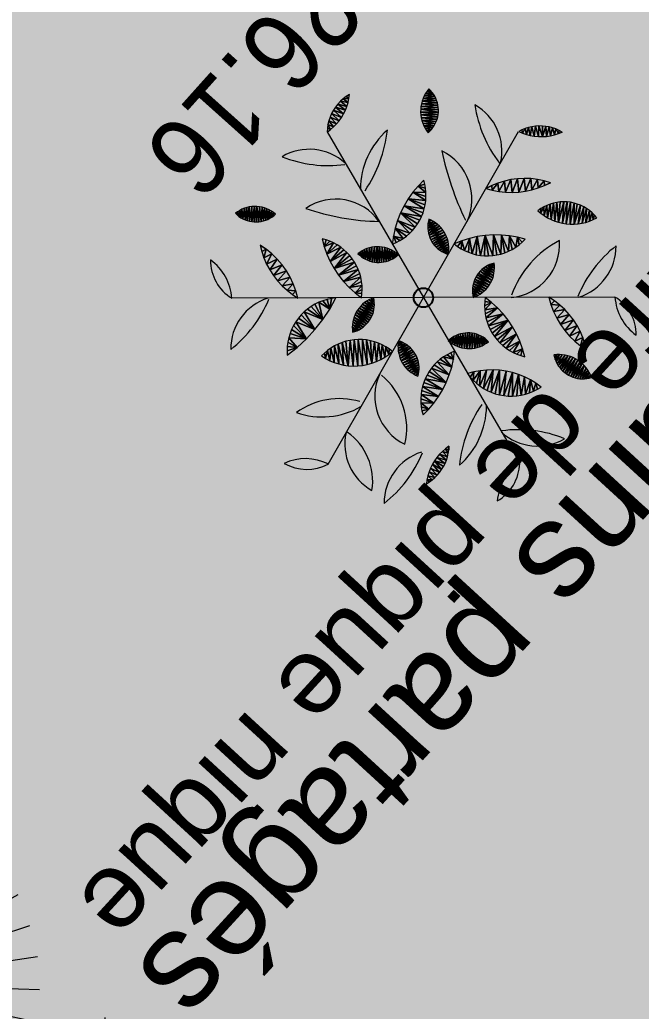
# Model space of a CAD drawing. Header units: metres. Extents: x -2858 to 512, y -1995 to 1252.
# Drawn here: x -440.03 to -436.81, y -135.23 to -130.1 of the extents above; entities that cross this region are included whole.
import ezdxf
from ezdxf.enums import TextEntityAlignment as Align

# ---------------------------------------------------------------- set-up
doc = ezdxf.new("R2010")
doc.units = ezdxf.units.M
doc.header["$PDMODE"] = 33
doc.header["$PDSIZE"] = 0.1
for name, color, linetype in [('Calque commun', 7, 'Continuous'), ('Calque14', 7, 'Continuous'), ('Calque15', 7, 'Continuous'), ('Calque19', 7, 'Continuous'), ('Textes', 7, 'Continuous')]:
    doc.layers.add(name, color=color, linetype=linetype)
doc.styles.add('Arial12', font='arial.ttf', dxfattribs={"width": 0.9, "height": 0.41584})
doc.styles.add('Arial7', font='arial.ttf', dxfattribs={"height": 0.395842})
doc.styles.add('Arial8', font='arial.ttf', dxfattribs={"height": 0.494803})

# ---------------------------------------------------------------- blocks, each defined once
blk = doc.blocks.new('PointTopo_SPE')
at = {"layer": 'Calque commun', "color": 1, "linetype": 'ByBlock', "lineweight": -2}
blk.add_point((0, 0), dxfattribs=at)
blk = doc.blocks.new('SPE33')
at = {"layer": 'Calque19', "color": 34, "linetype": 'Continuous', "lineweight": 9}
for p, q in [((0, 0), (0.3064, 0.9445)), ((-0.6647, 0.7378), (0, 0)), ((0.9716, 0.2069), (0, 0)), ((0, 0), (-0.9711, -0.2069)), ((-0.3064, -0.9445), (0, 0)), ((0, 0), (0.6647, -0.7376))]:
    blk.add_line(p, q, dxfattribs=at)
at = {"layer": 'Calque19', "color": 102, "linetype": 'Continuous', "lineweight": 9, "flags": 128}
for points in [[(0.2492, 0.7669), (0.2492, 0.7669, 0.328629), (0.0565, 1.0323), (0.0565, 1.0323, 0.130944), (0.2425, 0.7635)], [(0.2111, 0.5944), (0.2111, 0.5944, 0.122315), (0.5225, 0.7187), (0.5225, 0.7187, 0.212626), (0.201, 0.6191)], [(-0.5393, 0.5989), (-0.5393, 0.5989, 0.327473), (-0.8663, 0.5653), (-0.8663, 0.5653, 0.131285), (-0.5393, 0.5922)], [(0.6031, 0.5261), (0.6031, 0.5261, 0.327473), (0.9301, 0.5597), (0.9301, 0.5597, 0.129825), (0.6031, 0.5328)], [(0.7879, 0.1677), (0.7879, 0.1677, 0.330838), (0.9223, 0.4679), (0.9223, 0.4679, 0.286184), (0.7823, 0.1711)], [(-0.3041, 0.3379), (-0.3041, 0.3379, 0.408885), (-0.6916, 0.3279), (-0.6916, 0.3279, 0.190387), (-0.3142, 0.3323)], [(0.4452, 0.0949), (0.4452, 0.0949, 0.408313), (0.63, 0.4354), (0.63, 0.4354, 0.288177), (0.4441, 0.1061)], [(0.621, 0.1139), (0.621, 0.1139, 0.233679), (0.8831, -0.0933), (0.8831, -0.0933, 0.215401), (0.6367, 0.1352)], [(-0.4452, -0.0944), (-0.4452, -0.0944, 0.407196), (-0.63, -0.436), (-0.63, -0.436, 0.059849), (-0.4441, -0.1056)], [(-0.7879, -0.1683), (-0.7879, -0.1683, 0.330481), (-0.9223, -0.4673), (-0.9223, -0.4673, 0.127314), (-0.7823, -0.1717)], [(-0.1406, -0.4326), (-0.1406, -0.4326, 0.408772), (0.0621, -0.763), (0.0621, -0.763, 0.080638), (-0.1411, -0.4349)], [(0.5393, -0.5984), (0.5393, -0.5984, 0.330266), (0.8663, -0.5648), (0.8663, -0.5648, 0.127707), (0.5393, -0.5917)], [(-0.2111, -0.595), (-0.2111, -0.595, 0.121484), (-0.5225, -0.7182), (-0.5225, -0.7182, 0.215083), (-0.2011, -0.6185)], [(-0.2492, -0.7664), (-0.2492, -0.7664, 0.327928), (-0.0555, -1.0329), (-0.0555, -1.0329, 0.12655), (-0.2425, -0.763)]]:
    blk.add_lwpolyline(points, format="xyb", dxfattribs=at)
at = {"layer": 'Calque19', "color": 102, "linetype": 'Continuous', "lineweight": 9}
for centre, radius, start, end in [((0.3734, 1.1984), 0.2622, 255.1699, 306.4516), ((0.4564, 0.7663), 0.2329, 71.79, 130.0971), ((-0.4376, 0.779), 0.2309, 131.5857, 190.2892), ((-0.8538, 0.9229), 0.2646, 315.6147, 6.2602), ((1.2234, 0.2754), 0.261, 195.2175, 246.7822), ((0.8914, -0.0132), 0.2343, 12.0168, 69.9828), ((0.8551, -0.9229), 0.266, 135.7219, 186.3372), ((0.4372, -0.7793), 0.2313, 311.5975, 10.3896)]:
    blk.add_arc(centre, radius, start, end, dxfattribs=at)
mesh = blk.add_polyface(dxfattribs=at)
corners = [(-0.2943, 0.8273), (-0.2927, 0.8129), (-0.206, 0.8407), (-0.1991, 0.8048), (-0.2861, 0.7847), (-0.1988, 0.7926), (-0.29, 0.7987), (-0.2232, 0.7119), (-0.2169, 0.7224), (-0.2409, 0.7116), (-0.2509, 0.7221), (-0.2116, 0.7334), (-0.2036, 0.7564), (-0.268, 0.7454), (-0.2071, 0.7447), (-0.2919, 0.8705), (-0.228, 0.884), (-0.2356, 0.8935), (-0.2027, 0.8289), (-0.2212, 0.8739), (-0.2939, 0.8562), (-0.2599, 0.7334), (-0.2888, 0.8846), (-0.2439, 0.9025), (-0.2845, 0.8984), (-0.2751, 0.758), (-0.2152, 0.8632), (-0.2792, 0.9119), (-0.2529, 0.9107), (-0.2625, 0.9182), (-0.2102, 0.8521), (-0.1994, 0.7804), (-0.201, 0.7683), (-0.2947, 0.8417), (-0.2005, 0.8169), (-0.2302, 0.7019), (-0.2812, 0.7711), (-0.2727, 0.9248)]
mesh.append_faces([[corners[k] for k in face] for face in [(3, 4, 5), (12, 13, 14), (6, 18, 1), (22, 23, 24), (19, 20, 26), (30, 0, 2), (31, 25, 32), (28, 24, 23), (5, 36, 31), (10, 11, 21)]], dxfattribs={"vtx0": -1, "vtx1": -1, "color": 102})
mesh.append_faces([[corners[k] for k in face] for face in [(10, 8, 11), (15, 16, 17), (12, 25, 13), (27, 28, 29), (26, 20, 33), (6, 34, 18), (6, 3, 34), (22, 17, 23), (5, 4, 36), (31, 36, 25), (27, 29, 37), (30, 33, 0)]], dxfattribs={"vtx0": -1, "vtx2": -1, "color": 102})
mesh.append_faces([[corners[k] for k in face] for face in [(0, 1, 2), (6, 4, 3), (7, 8, 9), (19, 16, 20), (13, 21, 14), (11, 14, 21), (15, 20, 16), (18, 2, 1), (12, 32, 25), (27, 24, 28), (30, 26, 33), (10, 9, 8), (22, 15, 17)]], dxfattribs={"vtx1": -1, "vtx2": -1, "color": 102})
mesh.append_faces([[corners[k] for k in face] for face in [(9, 35, 7)]], dxfattribs={"vtx2": -1, "color": 102})
mesh = blk.add_polyface(dxfattribs=at)
corners = [(-0.4431, 0.5523), (-0.4406, 0.5178), (-0.4145, 0.5159), (-0.4332, 0.6555), (-0.362, 0.6591), (-0.4242, 0.689), (-0.3565, 0.7737), (-0.3979, 0.753), (-0.355, 0.7354), (-0.3821, 0.5852), (-0.3704, 0.6217), (-0.4394, 0.6214), (-0.4351, 0.4835), (-0.4124, 0.7215), (-0.3568, 0.6971), (-0.3968, 0.5498), (-0.4427, 0.5869), (-0.3612, 0.8117), (-0.3808, 0.7831)]
mesh.append_faces([[corners[k] for k in face] for face in [(3, 4, 5), (6, 7, 8), (12, 2, 1), (8, 13, 14), (15, 0, 2), (14, 5, 4)]], dxfattribs={"vtx0": -1, "vtx1": -1, "color": 102})
mesh.append_faces([[corners[k] for k in face] for face in [(3, 10, 4), (15, 16, 0), (14, 13, 5), (6, 18, 7), (8, 7, 13), (9, 11, 16)]], dxfattribs={"vtx0": -1, "vtx2": -1, "color": 102})
mesh.append_faces([[corners[k] for k in face] for face in [(0, 1, 2), (9, 10, 11), (3, 11, 10), (6, 17, 18), (15, 9, 16)]], dxfattribs={"vtx1": -1, "vtx2": -1, "color": 102})
mesh = blk.add_polyface(dxfattribs=at)
corners = [(-0.0586, 0.7301), (-0.0195, 0.7489), (-0.0406, 0.7571), (0.0007, 0.739), (-0.0524, 0.6971), (0.0386, 0.7146), (0.0202, 0.7276), (-0.0435, 0.6647), (-0.0321, 0.6332), (0.0559, 0.7001), (0.0858, 0.472), (0.1124, 0.4516), (0.1468, 0.4779), (0.0867, 0.6672), (-0.0181, 0.6026), (0.1001, 0.649), (0.1221, 0.6097), (0.017, 0.5454), (0.1306, 0.5888), (-0.0017, 0.5733), (0.1119, 0.6298), (0.0609, 0.4946), (0.1425, 0.5453), (0.0379, 0.5191), (0.072, 0.6843), (0.1472, 0.5005), (0.1458, 0.523), (0.1374, 0.5673), (-0.0622, 0.7635), (0.1446, 0.4555), (0.1406, 0.4333)]
mesh.append_faces([[corners[k] for k in face] for face in [(5, 8, 9), (13, 14, 15), (16, 17, 18), (21, 22, 23), (24, 14, 13), (19, 15, 14), (3, 4, 6), (7, 6, 4), (18, 23, 27)]], dxfattribs={"vtx0": -1, "vtx1": -1, "color": 102})
mesh.append_faces([[corners[k] for k in face] for face in [(0, 1, 2), (5, 7, 8), (19, 20, 15), (10, 25, 26), (18, 17, 23), (0, 2, 28), (24, 8, 14), (21, 26, 22), (23, 22, 27), (10, 12, 25), (29, 11, 30)]], dxfattribs={"vtx0": -1, "vtx2": -1, "color": 102})
mesh.append_faces([[corners[k] for k in face] for face in [(3, 1, 4), (5, 6, 7), (10, 11, 12), (24, 9, 8), (19, 17, 20), (21, 10, 26), (0, 4, 1), (29, 12, 11), (16, 20, 17)]], dxfattribs={"vtx1": -1, "vtx2": -1, "color": 102})
mesh = blk.add_polyface(dxfattribs=at)
corners = [(0.6003, 0.6645), (0.5824, 0.6611), (0.5912, 0.6069), (0.5151, 0.6337), (0.5063, 0.6079), (0.5274, 0.6051), (0.6721, 0.6327), (0.6907, 0.6431), (0.673, 0.6638), (0.6367, 0.667), (0.6327, 0.6166), (0.6527, 0.6239), (0.6121, 0.6109), (0.6185, 0.6665), (0.5648, 0.6562), (0.7084, 0.6549), (0.6909, 0.6601), (0.4999, 0.6236), (0.4855, 0.6123), (0.4855, 0.6123), (0.5477, 0.65), (0.5487, 0.604), (0.57, 0.6046), (0.6549, 0.6661), (0.531, 0.6425)]
mesh.append_faces([[corners[k] for k in face] for face in [(0, 12, 13), (6, 23, 11), (3, 5, 24), (17, 4, 3), (9, 11, 23), (20, 22, 14)]], dxfattribs={"vtx0": -1, "vtx1": -1, "color": 102})
mesh.append_faces([[corners[k] for k in face] for face in [(3, 4, 5), (9, 10, 11), (13, 12, 10), (20, 21, 22), (17, 19, 4), (0, 2, 12), (6, 8, 23), (14, 22, 2)]], dxfattribs={"vtx0": -1, "vtx2": -1, "color": 102})
mesh.append_faces([[corners[k] for k in face] for face in [(0, 1, 2), (6, 7, 8), (1, 14, 2), (5, 21, 24), (9, 13, 10), (16, 8, 7), (20, 24, 21)]], dxfattribs={"vtx1": -1, "vtx2": -1, "color": 102})
mesh.append_faces([[corners[k] for k in face] for face in [(7, 15, 16), (17, 18, 19)]], dxfattribs={"vtx2": -1, "color": 102})
mesh = blk.add_polyface(dxfattribs=at)
corners = [(-0.1969, 0.2504), (-0.2175, 0.2801), (-0.2145, 0.2383), (-0.0988, 0.5362), (-0.1653, 0.5235), (-0.094, 0.5153), (-0.1804, 0.264), (-0.2171, 0.3219), (-0.1378, 0.3118), (-0.2133, 0.3637), (-0.1507, 0.2947), (-0.0898, 0.4515), (-0.1958, 0.4455), (-0.0918, 0.4302), (-0.1263, 0.3298), (-0.0955, 0.4091), (-0.2062, 0.405), (-0.1008, 0.3884), (-0.1649, 0.2787), (-0.1821, 0.4851), (-0.0895, 0.4729), (-0.1454, 0.5604), (-0.1163, 0.3486), (-0.1078, 0.3682), (-0.0909, 0.4942), (-0.1131, 0.5764), (-0.1227, 0.5955), (-0.1052, 0.5566)]
mesh.append_faces([[corners[k] for k in face] for face in [(3, 4, 5), (6, 1, 0), (7, 8, 9), (11, 12, 13), (14, 9, 8), (15, 16, 17), (17, 16, 23), (19, 24, 4), (25, 21, 27)]], dxfattribs={"vtx0": -1, "vtx1": -1, "color": 102})
mesh.append_faces([[corners[k] for k in face] for face in [(0, 1, 2), (7, 10, 8), (15, 12, 16), (19, 11, 20), (3, 21, 4), (16, 22, 23), (25, 26, 21), (7, 18, 10), (19, 20, 24)]], dxfattribs={"vtx0": -1, "vtx2": -1, "color": 102})
mesh.append_faces([[corners[k] for k in face] for face in [(7, 1, 18), (19, 12, 11), (16, 9, 22), (15, 13, 12), (24, 5, 4), (3, 27, 21), (14, 22, 9), (6, 18, 1)]], dxfattribs={"vtx1": -1, "vtx2": -1, "color": 102})
mesh = blk.add_polyface(dxfattribs=at)
corners = [(-0.8047, 0.3284), (-0.886, 0.2546), (-0.7911, 0.3131), (-0.7378, 0.2032), (-0.7833, 0.1579), (-0.7342, 0.1829), (-0.8701, 0.3776), (-0.9111, 0.3582), (-0.9105, 0.3403), (-0.8196, 0.3426), (-0.905, 0.3048), (-0.9, 0.2876), (-0.743, 0.223), (-0.7993, 0.166), (-0.8524, 0.3673), (-0.9085, 0.3224), (-0.7319, 0.1419), (-0.7323, 0.1625), (-0.7495, 0.1458), (-0.7666, 0.1512), (-0.8355, 0.3556), (-0.8667, 0.2243), (-0.7787, 0.2967), (-0.877, 0.2391), (-0.7579, 0.2613), (-0.7676, 0.2794), (-0.8552, 0.2105), (-0.8886, 0.3865), (-0.9078, 0.3939), (-0.9102, 0.3762), (-0.7497, 0.2425), (-0.8146, 0.1753), (-0.8291, 0.1859), (-0.8937, 0.2708), (-0.8427, 0.1977)]
mesh.append_faces([[corners[k] for k in face] for face in [(0, 1, 2), (3, 4, 5), (19, 5, 4), (21, 22, 23), (26, 25, 21), (30, 31, 12), (23, 2, 1), (9, 11, 0)]], dxfattribs={"vtx0": -1, "vtx1": -1, "color": 102})
mesh.append_faces([[corners[k] for k in face] for face in [(6, 7, 8), (9, 10, 11), (14, 8, 15), (23, 22, 2), (3, 13, 4), (20, 15, 10), (19, 17, 5), (30, 32, 31), (24, 34, 32), (0, 33, 1), (24, 26, 34), (21, 25, 22)]], dxfattribs={"vtx0": -1, "vtx2": -1, "color": 102})
mesh.append_faces([[corners[k] for k in face] for face in [(3, 12, 13), (16, 17, 18), (20, 14, 15), (24, 25, 26), (29, 7, 27), (6, 27, 7), (14, 6, 8), (9, 20, 10), (19, 18, 17), (31, 13, 12), (30, 24, 32), (11, 33, 0)]], dxfattribs={"vtx1": -1, "vtx2": -1, "color": 102})
mesh.append_faces([[corners[k] for k in face] for face in [(27, 28, 29)]], dxfattribs={"vtx2": -1, "color": 102})
mesh = blk.add_polyface(dxfattribs=at)
corners = [(-0.0243, 0.3013), (0.0368, 0.3541), (-0.0315, 0.3112), (0.0801, 0.245), (0.0794, 0.2583), (0.068, 0.2465), (-0.0164, 0.292), (-0.0078, 0.2834), (0.0454, 0.344), (-0.0052, 0.3867), (-0.0512, 0.3556), (-0.0476, 0.3439), (0.066, 0.3098), (0.0115, 0.2685), (0.022, 0.2622), (0.0601, 0.3217), (0.0015, 0.2755), (0.0532, 0.3332), (0.0171, 0.3722), (0.0063, 0.3799), (-0.0432, 0.3326), (-0.0378, 0.3217), (0.0273, 0.3636), (0.0709, 0.2974), (-0.0296, 0.3974), (-0.0424, 0.4013), (-0.0553, 0.3796), (0.0329, 0.2569), (-0.0559, 0.3918), (0.056, 0.249), (0.0777, 0.2715), (-0.0555, 0.404), (-0.0555, 0.404), (0.0748, 0.2846), (0.0443, 0.2525), (-0.0172, 0.3926), (-0.0537, 0.3675)]
mesh.append_faces([[corners[k] for k in face] for face in [(0, 1, 2), (13, 15, 16), (12, 14, 23), (9, 11, 19), (28, 25, 31), (17, 16, 15), (33, 34, 30), (6, 8, 0), (22, 2, 1), (21, 18, 20), (29, 30, 34), (24, 36, 35)]], dxfattribs={"vtx0": -1, "vtx1": -1, "color": 102})
mesh.append_faces([[corners[k] for k in face] for face in [(9, 10, 11), (12, 13, 14), (21, 22, 18), (29, 4, 30), (33, 27, 34), (24, 26, 36), (0, 8, 1), (17, 7, 16)]], dxfattribs={"vtx0": -1, "vtx2": -1, "color": 102})
mesh.append_faces([[corners[k] for k in face] for face in [(3, 4, 5), (6, 7, 8), (17, 8, 7), (18, 19, 20), (24, 25, 26), (14, 27, 23), (28, 26, 25), (9, 35, 10), (29, 5, 4), (36, 10, 35), (21, 2, 22), (33, 23, 27), (11, 20, 19), (12, 15, 13)]], dxfattribs={"vtx1": -1, "vtx2": -1, "color": 102})
mesh.append_faces([[corners[k] for k in face] for face in [(25, 32, 31)]], dxfattribs={"vtx2": -1, "color": 102})
mesh = blk.add_polyface(dxfattribs=at)
corners = [(0.1588, 0.2825), (0.1338, 0.3288), (0.1383, 0.2886), (0.2649, 0.2775), (0.2859, 0.2815), (0.2476, 0.3812), (0.329, 0.4003), (0.3646, 0.3139), (0.3824, 0.3258), (0.2436, 0.2751), (0.2083, 0.3668), (0.4124, 0.4061), (0.3705, 0.4049), (0.4148, 0.3536), (0.3064, 0.2872), (0.3265, 0.2946), (0.3459, 0.3035), (0.2879, 0.3924), (0.3991, 0.3391), (0.1703, 0.3493), (0.2223, 0.2744), (0.1184, 0.2962), (0.4424, 0.3862), (0.4541, 0.404), (0.1797, 0.2782), (0.2009, 0.2754), (0.0991, 0.3055), (0.4292, 0.3693)]
mesh.append_faces([[corners[k] for k in face] for face in [(0, 1, 2), (14, 5, 4), (6, 8, 12), (2, 1, 21), (11, 22, 23), (20, 10, 25), (26, 21, 1), (24, 19, 0), (3, 5, 9)]], dxfattribs={"vtx0": -1, "vtx1": -1, "color": 102})
mesh.append_faces([[corners[k] for k in face] for face in [(6, 7, 8), (9, 5, 10), (14, 17, 5), (12, 8, 18), (6, 16, 7), (12, 18, 13), (25, 10, 19), (11, 13, 27), (11, 27, 22)]], dxfattribs={"vtx0": -1, "vtx2": -1, "color": 102})
mesh.append_faces([[corners[k] for k in face] for face in [(3, 4, 5), (11, 12, 13), (15, 16, 17), (19, 1, 0), (20, 9, 10), (14, 15, 17), (24, 25, 19), (6, 17, 16)]], dxfattribs={"vtx1": -1, "vtx2": -1, "color": 102})
mesh = blk.add_polyface(dxfattribs=at)
corners = [(-0.2387, 0.1391), (-0.2277, 0.1442), (-0.2494, 0.2126), (-0.3456, 0.1368), (-0.3492, 0.1808), (-0.3596, 0.1724), (-0.2859, 0.1284), (-0.2891, 0.2086), (-0.302, 0.205), (-0.207, 0.1568), (-0.2229, 0.2097), (-0.2171, 0.1501), (-0.1849, 0.1974), (-0.1972, 0.2025), (-0.1886, 0.1726), (-0.1975, 0.1644), (-0.2738, 0.1296), (-0.3382, 0.1883), (-0.334, 0.1332), (-0.3145, 0.2005), (-0.3101, 0.1289), (-0.298, 0.1281), (-0.2619, 0.1318), (-0.2099, 0.2067), (-0.3568, 0.1414), (-0.3692, 0.1631), (-0.2361, 0.2117), (-0.276, 0.211), (-0.3221, 0.1306), (-0.3266, 0.1949), (-0.1805, 0.1816), (-0.2502, 0.135), (-0.2627, 0.2123), (-0.1731, 0.1912), (-0.3677, 0.1468), (-0.378, 0.1531)]
mesh.append_faces([[corners[k] for k in face] for face in [(9, 10, 11), (14, 13, 15), (26, 11, 10), (6, 8, 21), (0, 32, 31), (24, 25, 34), (31, 27, 22), (19, 21, 8), (29, 20, 19)]], dxfattribs={"vtx0": -1, "vtx1": -1, "color": 102})
mesh.append_faces([[corners[k] for k in face] for face in [(3, 4, 5), (6, 7, 8), (19, 20, 21), (15, 13, 23), (24, 5, 25), (9, 23, 10), (17, 18, 28), (12, 14, 30), (31, 32, 27), (12, 30, 33), (29, 28, 20), (26, 1, 11), (0, 2, 32)]], dxfattribs={"vtx0": -1, "vtx2": -1, "color": 102})
mesh.append_faces([[corners[k] for k in face] for face in [(0, 1, 2), (12, 13, 14), (6, 16, 7), (17, 4, 18), (16, 22, 7), (26, 2, 1), (27, 7, 22), (29, 17, 28), (3, 18, 4), (24, 3, 5), (9, 15, 23), (25, 35, 34)]], dxfattribs={"vtx1": -1, "vtx2": -1, "color": 102})
mesh = blk.add_polyface(dxfattribs=at)
corners = [(0.3088, 0.1093), (0.2386, 0.1245), (0.3014, 0.0982), (0.249, 0.172), (0.2449, 0.1605), (0.3207, 0.1332), (0.2397, 0.1367), (0.2384, 0.1123), (0.2932, 0.0877), (0.332, 0.1851), (0.2665, 0.204), (0.3308, 0.1718), (0.3312, 0.2117), (0.2914, 0.2307), (0.2824, 0.2225), (0.2393, 0.1002), (0.3112, 0.2448), (0.301, 0.2382), (0.3261, 0.2379), (0.2412, 0.0881), (0.244, 0.0763), (0.2743, 0.0689), (0.2841, 0.0779), (0.2598, 0.1938), (0.3152, 0.121), (0.2418, 0.1487), (0.2478, 0.0647), (0.2637, 0.0607), (0.3285, 0.1587), (0.3322, 0.1984), (0.2741, 0.2135), (0.3292, 0.2249), (0.3251, 0.1458), (0.2539, 0.1831), (0.322, 0.2506), (0.2525, 0.0535)]
mesh.append_faces([[corners[k] for k in face] for face in [(0, 1, 2), (9, 10, 11), (19, 22, 15), (23, 11, 10), (26, 27, 20), (31, 13, 12), (3, 32, 33), (30, 29, 14)]], dxfattribs={"vtx0": -1, "vtx1": -1, "color": 102})
mesh.append_faces([[corners[k] for k in face] for face in [(0, 6, 1), (7, 8, 2), (12, 13, 14), (24, 25, 6), (19, 21, 22), (20, 27, 21), (23, 28, 11), (9, 30, 10), (3, 5, 32), (31, 17, 13), (33, 32, 28), (26, 35, 27)]], dxfattribs={"vtx0": -1, "vtx2": -1, "color": 102})
mesh.append_faces([[corners[k] for k in face] for face in [(3, 4, 5), (7, 15, 8), (1, 7, 2), (16, 17, 18), (19, 20, 21), (24, 5, 25), (9, 29, 30), (0, 24, 6), (29, 12, 14), (23, 33, 28), (22, 8, 15), (31, 18, 17), (4, 25, 5)]], dxfattribs={"vtx1": -1, "vtx2": -1, "color": 102})
mesh.append_faces([[corners[k] for k in face] for face in [(18, 34, 16)]], dxfattribs={"vtx2": -1, "color": 102})
mesh = blk.add_polyface(dxfattribs=at)
corners = [(-0.339, 0.0369), (-0.4219, -0.0027), (-0.3878, -0.0268), (-0.3308, 0.0172), (-0.5114, 0.0849), (-0.4544, 0.1592), (-0.4736, 0.1686), (-0.514, 0.1827), (-0.5583, 0.154), (-0.5362, 0.1185), (-0.3518, -0.0481), (-0.3142, -0.0664), (-0.3158, -0.0451), (-0.4541, 0.0241), (-0.4021, 0.1223), (-0.484, 0.0533), (-0.5774, 0.1912), (-0.556, 0.1901), (-0.3601, 0.0741), (-0.3488, 0.0559), (-0.436, 0.1484), (-0.4185, 0.136), (-0.3191, -0.0239), (-0.3728, 0.0913), (-0.5348, 0.1872), (-0.3241, -0.0031), (-0.4935, 0.1765), (-0.3868, 0.1074)]
mesh.append_faces([[corners[k] for k in face] for face in [(0, 2, 3), (13, 14, 15), (18, 1, 19), (20, 15, 21), (22, 10, 12), (23, 13, 18), (25, 10, 22), (21, 15, 14), (24, 8, 7), (4, 6, 9), (26, 9, 6)]], dxfattribs={"vtx0": -1, "vtx1": -1, "color": 102})
mesh.append_faces([[corners[k] for k in face] for face in [(0, 1, 2), (4, 5, 6), (7, 8, 9), (4, 20, 5), (25, 2, 10)]], dxfattribs={"vtx0": -1, "vtx2": -1, "color": 102})
mesh.append_faces([[corners[k] for k in face] for face in [(16, 8, 17)]], dxfattribs={"vtx1": -1, "color": 102})
mesh.append_faces([[corners[k] for k in face] for face in [(4, 15, 20), (24, 17, 8), (26, 7, 9), (0, 19, 1), (27, 14, 13), (25, 3, 2), (13, 1, 18), (23, 27, 13)]], dxfattribs={"vtx1": -1, "vtx2": -1, "color": 102})
mesh.append_faces([[corners[k] for k in face] for face in [(10, 11, 12)]], dxfattribs={"vtx2": -1, "color": 102})
mesh = blk.add_polyface(dxfattribs=at)
corners = [(-0.6526, -0.1049), (-0.6705, -0.0754), (-0.7002, -0.108), (-0.73, -0.0902), (-0.6907, -0.0473), (-0.7582, -0.0699), (-0.7634, 0.0261), (-0.8089, -0.0227), (-0.7373, 0.0035), (-0.8683, 0.0624), (-0.8513, 0.0804), (-0.8831, 0.0938), (-0.713, -0.021), (-0.7845, -0.0474), (-0.8311, 0.004), (-0.8509, 0.0324), (-0.7913, 0.0465), (-0.6691, -0.1233), (-0.6367, -0.1358), (-0.6371, -0.1357), (-0.6371, -0.1357), (-0.8831, 0.0938), (-0.8206, 0.0646)]
mesh.append_faces([[corners[k] for k in face] for face in [(3, 4, 5), (6, 7, 8), (9, 10, 11), (0, 17, 20), (16, 14, 6), (12, 5, 4), (22, 15, 16)]], dxfattribs={"vtx0": -1, "vtx1": -1, "color": 102})
mesh.append_faces([[corners[k] for k in face] for face in [(3, 1, 4), (12, 13, 5), (6, 14, 7), (0, 2, 17), (8, 7, 13), (9, 22, 10)]], dxfattribs={"vtx0": -1, "vtx2": -1, "color": 102})
mesh.append_faces([[corners[k] for k in face] for face in [(0, 1, 2), (3, 2, 1), (15, 14, 16), (12, 8, 13), (19, 20, 17), (9, 15, 22)]], dxfattribs={"vtx1": -1, "vtx2": -1, "color": 102})
mesh.append_faces([[corners[k] for k in face] for face in [(17, 18, 19), (10, 21, 11)]], dxfattribs={"vtx2": -1, "color": 102})
mesh = blk.add_polyface(dxfattribs=at)
corners = [(0.4092, 0.0395), (0.3392, -0.0364), (0.4311, 0.0279), (0.3141, 0.0669), (0.3158, 0.0456), (0.3387, 0.063), (0.3863, 0.0493), (0.3628, 0.0571), (0.3243, 0.0037), (0.452, 0.0145), (0.3603, -0.0736), (0.373, -0.0908), (0.5225, -0.0549), (0.4187, -0.1357), (0.4361, -0.1481), (0.3141, 0.0669), (0.3309, -0.0167), (0.5139, -0.1828), (0.5585, -0.1199), (0.4935, -0.1765), (0.4717, -0.0006), (0.4023, -0.1219), (0.5071, -0.0354), (0.4901, -0.0173), (0.349, -0.0554), (0.556, -0.1905), (0.5773, -0.1918), (0.573, -0.1674), (0.5348, -0.1875), (0.5667, -0.1433), (0.5483, -0.0973), (0.4736, -0.1685), (0.3192, 0.0245), (0.387, -0.107), (0.4545, -0.1591), (0.5363, -0.0755)]
mesh.append_faces([[corners[k] for k in face] for face in [(0, 1, 2), (17, 18, 19), (9, 11, 20), (6, 16, 0), (10, 2, 24), (30, 19, 18), (8, 7, 32), (21, 23, 33), (33, 20, 11), (12, 34, 35)]], dxfattribs={"vtx0": -1, "vtx1": -1, "color": 102})
mesh.append_faces([[corners[k] for k in face] for face in [(9, 10, 11), (12, 13, 14), (0, 16, 1), (21, 22, 23), (28, 27, 29), (30, 31, 19), (33, 23, 20), (12, 14, 34), (17, 29, 18), (6, 8, 16)]], dxfattribs={"vtx0": -1, "vtx2": -1, "color": 102})
mesh.append_faces([[corners[k] for k in face] for face in [(3, 4, 5), (6, 7, 8), (12, 22, 13), (28, 25, 27), (17, 28, 29), (7, 5, 32), (21, 13, 22), (4, 32, 5), (30, 35, 31), (1, 24, 2), (34, 31, 35), (9, 2, 10)]], dxfattribs={"vtx1": -1, "vtx2": -1, "color": 102})
mesh.append_faces([[corners[k] for k in face] for face in [(5, 15, 3), (25, 26, 27)]], dxfattribs={"vtx2": -1, "color": 102})
mesh = blk.add_polyface(dxfattribs=at)
corners = [(-0.978, -0.1862), (-1.0047, -0.1916), (-0.9885, -0.1996), (-1.1095, -0.071), (-1.1003, -0.0453), (-1.1151, -0.0537), (-0.9716, -0.2064), (-1.0483, -0.0817), (-1.0941, -0.1038), (-1.0845, -0.1191), (-1.0647, -0.0681), (-1.0193, -0.1125), (-1.0489, -0.1601), (-1.0067, -0.1296), (-1.035, -0.1718), (-1.0203, -0.1823), (-0.9956, -0.1476), (-1.082, -0.056), (-1.1024, -0.0877), (-0.986, -0.1665), (-1.0332, -0.0965), (-1.0618, -0.1474), (-1.0737, -0.1337), (-1.1195, -0.0361), (-1.1195, -0.0361)]
mesh.append_faces([[corners[k] for k in face] for face in [(0, 2, 6)]], dxfattribs={"vtx0": -1, "color": 102})
mesh.append_faces([[corners[k] for k in face] for face in [(3, 4, 5), (11, 12, 13), (1, 19, 15), (20, 21, 11), (7, 9, 20), (17, 18, 10), (16, 15, 19), (14, 13, 12), (8, 10, 18)]], dxfattribs={"vtx0": -1, "vtx1": -1, "color": 102})
mesh.append_faces([[corners[k] for k in face] for face in [(0, 1, 2), (7, 8, 9), (14, 16, 13), (17, 3, 18), (20, 22, 21), (20, 9, 22), (11, 21, 12)]], dxfattribs={"vtx0": -1, "vtx2": -1, "color": 102})
mesh.append_faces([[corners[k] for k in face] for face in [(24, 23, 4)]], dxfattribs={"vtx1": -1, "color": 102})
mesh.append_faces([[corners[k] for k in face] for face in [(7, 10, 8), (14, 15, 16), (17, 4, 3), (0, 19, 1), (23, 5, 4)]], dxfattribs={"vtx1": -1, "vtx2": -1, "color": 102})
mesh = blk.add_polyface(dxfattribs=at)
corners = [(-0.332, -0.1849), (-0.2667, -0.2038), (-0.3307, -0.1717), (-0.26, -0.1937), (-0.2441, -0.0768), (-0.2637, -0.0613), (-0.2742, -0.0694), (-0.3087, -0.1095), (-0.3151, -0.1211), (-0.2398, -0.1369), (-0.2413, -0.0886), (-0.2841, -0.0783), (-0.242, -0.1488), (-0.2451, -0.1606), (-0.3206, -0.1332), (-0.2491, -0.172), (-0.3292, -0.2245), (-0.3011, -0.2378), (-0.2915, -0.2304), (-0.2394, -0.1006), (-0.2931, -0.088), (-0.3261, -0.2374), (-0.2387, -0.1248), (-0.3013, -0.0984), (-0.2526, -0.0541), (-0.2479, -0.0652), (-0.2386, -0.1127), (-0.3284, -0.1586), (-0.2742, -0.2133), (-0.2541, -0.1831), (-0.325, -0.1457), (-0.3312, -0.2114), (-0.2526, -0.0541), (-0.3113, -0.2443), (-0.322, -0.2501), (-0.2825, -0.2222), (-0.3321, -0.1981), (-0.322, -0.2501)]
mesh.append_faces([[corners[k] for k in face] for face in [(0, 1, 2), (3, 2, 1), (9, 8, 12), (4, 6, 10), (13, 14, 15), (22, 7, 9), (33, 21, 34), (30, 15, 14), (31, 35, 36), (29, 27, 3), (36, 28, 0), (23, 26, 20), (19, 20, 26)]], dxfattribs={"vtx0": -1, "vtx1": -1, "color": 102})
mesh.append_faces([[corners[k] for k in face] for face in [(4, 5, 6), (10, 6, 11), (16, 17, 18), (19, 11, 20), (22, 23, 7), (0, 28, 1), (29, 30, 27), (36, 35, 28), (12, 8, 14), (31, 18, 35)]], dxfattribs={"vtx0": -1, "vtx2": -1, "color": 102})
mesh.append_faces([[corners[k] for k in face] for face in [(7, 8, 9), (13, 12, 14), (16, 21, 17), (24, 5, 25), (19, 10, 11), (22, 26, 23), (4, 25, 5), (27, 2, 3), (29, 15, 30), (31, 16, 18), (33, 17, 21)]], dxfattribs={"vtx1": -1, "vtx2": -1, "color": 102})
mesh.append_faces([[corners[k] for k in face] for face in [(25, 32, 24), (21, 37, 34)]], dxfattribs={"vtx2": -1, "color": 102})
mesh = blk.add_polyface(dxfattribs=at)
corners = [(0.2858, -0.1283), (0.2737, -0.1296), (0.2889, -0.2087), (0.2274, -0.1442), (0.236, -0.2119), (0.2493, -0.2127), (0.3691, -0.1636), (0.378, -0.1537), (0.3676, -0.1473), (0.2385, -0.1391), (0.2626, -0.2124), (0.2499, -0.135), (0.3264, -0.1951), (0.3221, -0.1306), (0.3101, -0.1289), (0.1849, -0.1979), (0.1885, -0.173), (0.1803, -0.1821), (0.3456, -0.1371), (0.334, -0.1334), (0.349, -0.1811), (0.3568, -0.1417), (0.2758, -0.2111), (0.2228, -0.21), (0.2168, -0.1502), (0.2068, -0.157), (0.2099, -0.207), (0.2979, -0.1281), (0.3143, -0.2006), (0.1972, -0.2029), (0.3018, -0.2052), (0.1973, -0.1646), (0.338, -0.1886), (0.2617, -0.1318), (0.3594, -0.1728), (0.173, -0.1918)]
mesh.append_faces([[corners[k] for k in face] for face in [(9, 10, 11), (21, 6, 8), (27, 28, 14), (12, 14, 28), (29, 16, 15), (20, 19, 32), (33, 22, 1), (13, 32, 19), (22, 11, 10), (3, 5, 9)]], dxfattribs={"vtx0": -1, "vtx1": -1, "color": 102})
mesh.append_faces([[corners[k] for k in face] for face in [(3, 4, 5), (12, 13, 14), (15, 16, 17), (23, 24, 25), (0, 2, 30), (29, 31, 16), (26, 25, 31), (18, 20, 34), (27, 30, 28), (21, 34, 6)]], dxfattribs={"vtx0": -1, "vtx2": -1, "color": 102})
mesh.append_faces([[corners[k] for k in face] for face in [(0, 1, 2), (18, 19, 20), (22, 2, 1), (26, 23, 25), (3, 24, 4), (21, 18, 34), (33, 11, 22), (29, 26, 31), (27, 0, 30), (35, 15, 17), (12, 32, 13), (5, 10, 9), (23, 4, 24)]], dxfattribs={"vtx1": -1, "vtx2": -1, "color": 102})
mesh.append_faces([[corners[k] for k in face] for face in [(6, 7, 8)]], dxfattribs={"vtx2": -1, "color": 102})
mesh = blk.add_polyface(dxfattribs=at)
corners = [(-0.0657, -0.3105), (-0.0597, -0.3225), (-0.0113, -0.269), (-0.0013, -0.2761), (-0.0528, -0.3339), (0.0483, -0.3444), (0.0437, -0.3331), (-0.0055, -0.3806), (0.0562, -0.3802), (0.0434, -0.4019), (0.0569, -0.3924), (0.0546, -0.3681), (0.0306, -0.3981), (-0.0747, -0.2853), (-0.0707, -0.2981), (-0.0329, -0.2575), (0.0061, -0.3874), (-0.0362, -0.3549), (0.0247, -0.3018), (-0.0449, -0.3447), (0.0519, -0.3561), (0.0181, -0.3933), (-0.0164, -0.3729), (-0.068, -0.2471), (-0.0801, -0.2456), (-0.0794, -0.2589), (0.0319, -0.3117), (0.0081, -0.2839), (-0.0443, -0.253), (-0.0776, -0.2722), (0.0383, -0.3221), (-0.0267, -0.3643), (-0.0218, -0.2628), (0.0565, -0.4046), (0.0168, -0.2925), (0.0565, -0.4046), (-0.056, -0.2496), (-0.0801, -0.2456)]
mesh.append_faces([[corners[k] for k in face] for face in [(25, 24, 37)]], dxfattribs={"vtx0": -1, "color": 102})
mesh.append_faces([[corners[k] for k in face] for face in [(8, 9, 10), (11, 12, 8), (17, 18, 19), (5, 16, 20), (21, 20, 16), (3, 4, 27), (13, 28, 29), (33, 10, 9), (30, 22, 6), (23, 25, 36), (36, 29, 28), (34, 19, 18)]], dxfattribs={"vtx0": -1, "vtx1": -1, "color": 102})
mesh.append_faces([[corners[k] for k in face] for face in [(3, 1, 4), (8, 12, 9), (5, 7, 16), (17, 26, 18), (30, 31, 22), (0, 2, 32), (11, 21, 12), (14, 32, 15), (13, 15, 28)]], dxfattribs={"vtx0": -1, "vtx2": -1, "color": 102})
mesh.append_faces([[corners[k] for k in face] for face in [(0, 1, 2), (5, 6, 7), (13, 14, 15), (11, 20, 21), (22, 7, 6), (23, 24, 25), (30, 26, 31), (34, 27, 19), (4, 19, 27), (14, 0, 32), (3, 2, 1), (25, 29, 36), (17, 31, 26)]], dxfattribs={"vtx1": -1, "vtx2": -1, "color": 102})
mesh.append_faces([[corners[k] for k in face] for face in [(33, 35, 10)]], dxfattribs={"vtx2": -1, "color": 102})
mesh = blk.add_polyface(dxfattribs=at)
corners = [(0.1804, -0.2644), (0.2175, -0.2805), (0.1969, -0.251), (0.2172, -0.3223), (0.1379, -0.312), (0.2134, -0.3639), (0.1164, -0.3488), (0.1264, -0.33), (0.091, -0.4939), (0.1822, -0.485), (0.0896, -0.4727), (0.0941, -0.515), (0.0988, -0.5358), (0.1653, -0.5233), (0.165, -0.2792), (0.0919, -0.4301), (0.0899, -0.4513), (0.1959, -0.4456), (0.2063, -0.4051), (0.1079, -0.3683), (0.1009, -0.3885), (0.1131, -0.5759), (0.1226, -0.595), (0.1454, -0.56), (0.2145, -0.2389), (0.1508, -0.2951), (0.0956, -0.4091), (0.1052, -0.5562)]
mesh.append_faces([[corners[k] for k in face] for face in [(2, 1, 24)]], dxfattribs={"vtx0": -1, "color": 102})
mesh.append_faces([[corners[k] for k in face] for face in [(0, 1, 2), (3, 4, 5), (6, 5, 7), (8, 9, 10), (15, 17, 26), (13, 12, 23), (7, 5, 4), (11, 13, 8), (18, 20, 17), (26, 17, 20), (27, 23, 12)]], dxfattribs={"vtx0": -1, "vtx1": -1, "color": 102})
mesh.append_faces([[corners[k] for k in face] for face in [(18, 19, 20), (9, 16, 10), (3, 14, 25), (8, 13, 9), (3, 25, 4), (6, 18, 5)]], dxfattribs={"vtx0": -1, "vtx2": -1, "color": 102})
mesh.append_faces([[corners[k] for k in face] for face in [(11, 12, 13), (0, 14, 1), (15, 16, 17), (21, 22, 23), (3, 1, 14), (6, 19, 18), (9, 17, 16), (27, 21, 23)]], dxfattribs={"vtx1": -1, "vtx2": -1, "color": 102})
mesh = blk.add_polyface(dxfattribs=at)
corners = [(-0.159, -0.2822), (-0.1339, -0.3283), (-0.1385, -0.2882), (-0.1703, -0.3489), (-0.1799, -0.2779), (-0.2011, -0.2753), (-0.2476, -0.381), (-0.2861, -0.2816), (-0.3067, -0.2874), (-0.4542, -0.4046), (-0.4124, -0.4065), (-0.4424, -0.3867), (-0.2083, -0.3665), (-0.2439, -0.2751), (-0.2225, -0.2743), (-0.4293, -0.3699), (-0.4149, -0.3541), (-0.1185, -0.2958), (-0.3825, -0.3262), (-0.3289, -0.4003), (-0.3648, -0.3143), (-0.2879, -0.3923), (-0.3267, -0.2948), (-0.3462, -0.3038), (-0.3705, -0.4051), (-0.0991, -0.3049), (-0.2651, -0.2775), (-0.3993, -0.3395)]
mesh.append_faces([[corners[k] for k in face] for face in [(17, 1, 25)]], dxfattribs={"vtx0": -1, "color": 102})
mesh.append_faces([[corners[k] for k in face] for face in [(0, 1, 2), (15, 10, 16), (18, 19, 20), (11, 10, 15), (3, 5, 12), (6, 8, 21), (21, 23, 19), (24, 16, 10)]], dxfattribs={"vtx0": -1, "vtx1": -1, "color": 102})
mesh.append_faces([[corners[k] for k in face] for face in [(3, 4, 5), (6, 7, 8), (21, 8, 22), (21, 22, 23), (18, 24, 19), (6, 26, 7), (24, 27, 16), (3, 0, 4), (19, 23, 20), (6, 13, 26)]], dxfattribs={"vtx0": -1, "vtx2": -1, "color": 102})
mesh.append_faces([[corners[k] for k in face] for face in [(9, 10, 11), (6, 12, 13), (5, 14, 12), (17, 2, 1), (3, 1, 0), (18, 27, 24), (14, 13, 12)]], dxfattribs={"vtx1": -1, "vtx2": -1, "color": 102})
mesh = blk.add_polyface(dxfattribs=at)
corners = [(0.64, -0.3701), (0.6283, -0.3158), (0.6203, -0.3813), (0.3679, -0.3226), (0.3591, -0.3775), (0.3794, -0.3876), (0.5632, -0.3095), (0.5785, -0.3987), (0.5998, -0.3908), (0.6763, -0.343), (0.6927, -0.3273), (0.4978, -0.3085), (0.5344, -0.409), (0.4326, -0.3129), (0.4666, -0.4108), (0.5567, -0.4048), (0.4004, -0.3961), (0.422, -0.4028), (0.3214, -0.3523), (0.3397, -0.3657), (0.6587, -0.3573), (0.4892, -0.4121), (0.5119, -0.4115), (0.3042, -0.3376), (0.4441, -0.4077)]
mesh.append_faces([[corners[k] for k in face] for face in [(0, 1, 2), (13, 14, 11), (21, 11, 14), (22, 11, 21), (6, 2, 1)]], dxfattribs={"vtx0": -1, "vtx1": -1, "color": 102})
mesh.append_faces([[corners[k] for k in face] for face in [(3, 4, 5), (6, 7, 8), (6, 12, 15), (13, 16, 17), (13, 5, 16), (3, 18, 19), (1, 20, 9), (13, 17, 24), (3, 19, 4), (6, 15, 7), (13, 24, 14), (6, 8, 2)]], dxfattribs={"vtx0": -1, "vtx2": -1, "color": 102})
mesh.append_faces([[corners[k] for k in face] for face in [(9, 10, 1), (6, 11, 12), (22, 12, 11), (3, 23, 18), (13, 3, 5), (0, 20, 1)]], dxfattribs={"vtx1": -1, "vtx2": -1, "color": 102})
mesh = blk.add_polyface(dxfattribs=at)
corners = [(0.4244, -0.6892), (0.4335, -0.6556), (0.3621, -0.6593), (0.3705, -0.6218), (0.4396, -0.6214), (0.3821, -0.5851), (0.4145, -0.5155), (0.4432, -0.552), (0.4406, -0.5173), (0.4429, -0.5868), (0.3968, -0.5496), (0.3565, -0.7741), (0.398, -0.7534), (0.355, -0.7357), (0.4351, -0.483), (0.3612, -0.8123), (0.3808, -0.7836), (0.4126, -0.7218), (0.3569, -0.6973), (0.3612, -0.8123)]
mesh.append_faces([[corners[k] for k in face] for face in [(3, 4, 5), (5, 9, 10), (11, 12, 13), (7, 10, 9), (13, 17, 18), (0, 18, 17)]], dxfattribs={"vtx0": -1, "vtx1": -1, "color": 102})
mesh.append_faces([[corners[k] for k in face] for face in [(6, 7, 8), (6, 8, 14), (13, 12, 17), (0, 2, 18), (11, 16, 12), (5, 4, 9), (3, 1, 4)]], dxfattribs={"vtx0": -1, "vtx2": -1, "color": 102})
mesh.append_faces([[corners[k] for k in face] for face in [(0, 1, 2), (3, 2, 1), (15, 16, 11), (6, 10, 7)]], dxfattribs={"vtx1": -1, "vtx2": -1, "color": 102})
mesh.append_faces([[corners[k] for k in face] for face in [(11, 19, 15)]], dxfattribs={"vtx2": -1, "color": 102})
mesh = blk.add_polyface(dxfattribs=at)
corners = [(-0.8242, -0.6881), (-0.8249, -0.7003), (-0.8104, -0.6993), (-0.8119, -0.6408), (-0.7546, -0.684), (-0.8065, -0.6298), (-0.7674, -0.5831), (-0.7066, -0.6518), (-0.7575, -0.5759), (-0.7417, -0.6775), (-0.8003, -0.6193), (-0.7362, -0.5639), (-0.6871, -0.6303), (-0.6787, -0.6185), (-0.6713, -0.606), (-0.665, -0.5929), (-0.7012, -0.5527), (-0.8226, -0.6759), (-0.7248, -0.5593), (-0.7471, -0.5695), (-0.6964, -0.6415), (-0.7767, -0.5912), (-0.7176, -0.6613), (-0.7132, -0.5555), (-0.7853, -0.5999), (-0.8164, -0.6522), (-0.7681, -0.6896), (-0.7293, -0.6699), (-0.7932, -0.6093), (-0.6646, -0.5502), (-0.6769, -0.5501), (-0.6555, -0.5655), (-0.82, -0.6639), (-0.7961, -0.6972), (-0.6597, -0.5794), (-0.6891, -0.5509), (-0.7819, -0.694), (-0.6524, -0.5513)]
mesh.append_faces([[corners[k] for k in face] for face in [(29, 31, 37)]], dxfattribs={"vtx0": -1, "color": 102})
mesh.append_faces([[corners[k] for k in face] for face in [(3, 4, 5), (6, 7, 8), (0, 2, 17), (11, 13, 18), (24, 22, 21), (27, 28, 9), (14, 23, 13), (16, 15, 35), (35, 34, 30), (5, 4, 10)]], dxfattribs={"vtx0": -1, "vtx1": -1, "color": 102})
mesh.append_faces([[corners[k] for k in face] for face in [(11, 12, 13), (19, 20, 12), (13, 23, 18), (27, 24, 28), (32, 33, 36), (3, 26, 4), (6, 22, 7), (25, 36, 26), (14, 16, 23)]], dxfattribs={"vtx0": -1, "vtx2": -1, "color": 102})
mesh.append_faces([[corners[k] for k in face] for face in [(4, 9, 10), (14, 15, 16), (6, 21, 22), (3, 25, 26), (7, 20, 8), (29, 30, 31), (32, 17, 33), (2, 33, 17), (34, 31, 30), (11, 19, 12), (25, 32, 36), (28, 10, 9), (19, 8, 20), (27, 22, 24), (15, 34, 35)]], dxfattribs={"vtx1": -1, "vtx2": -1, "color": 102})
mesh.append_faces([[corners[k] for k in face] for face in [(0, 1, 2)]], dxfattribs={"vtx2": -1, "color": 102})
mesh = blk.add_polyface(dxfattribs=at)
corners = [(0.2126, -0.8634), (0.2007, -0.8609), (0.1894, -0.8726), (0.1887, -0.8593), (0.2569, -0.8827), (0.2028, -0.9238), (0.2087, -0.9357), (0.1911, -0.8858), (0.2242, -0.8668), (0.194, -0.8988), (0.2355, -0.8712), (0.2465, -0.8765), (0.2926, -0.9153), (0.2321, -0.968), (0.2997, -0.9251), (0.2984, -1.0108), (0.3222, -0.981), (0.286, -1.0061), (0.2234, -0.9579), (0.2847, -0.9061), (0.274, -1.0003), (0.3196, -0.9691), (0.316, -0.9576), (0.2415, -0.9773), (0.2517, -0.9859), (0.306, -0.9355), (0.2668, -0.8897), (0.2761, -0.8975), (0.2156, -0.9471), (0.1979, -0.9115), (0.3115, -0.9463), (0.2626, -0.9935), (0.3245, -1.0051), (0.3239, -0.993), (0.3112, -1.0146), (0.3242, -1.0173), (0.1887, -0.8593), (0.3242, -1.0173)]
mesh.append_faces([[corners[k] for k in face] for face in [(8, 9, 10), (12, 13, 14), (15, 16, 17), (4, 6, 26), (27, 18, 19), (28, 26, 6), (20, 22, 31), (32, 34, 35), (23, 14, 13), (29, 10, 9)]], dxfattribs={"vtx0": -1, "vtx1": -1, "color": 102})
mesh.append_faces([[corners[k] for k in face] for face in [(4, 5, 6), (0, 2, 7), (20, 21, 22), (29, 11, 10), (27, 28, 18), (30, 24, 31), (8, 7, 9), (15, 33, 16), (23, 25, 14)]], dxfattribs={"vtx0": -1, "vtx2": -1, "color": 102})
mesh.append_faces([[corners[k] for k in face] for face in [(0, 1, 2), (3, 2, 1), (4, 11, 5), (18, 13, 19), (23, 24, 25), (27, 26, 28), (22, 30, 31), (32, 33, 34), (15, 34, 33), (8, 0, 7), (29, 5, 11), (12, 19, 13), (30, 25, 24), (16, 21, 17), (20, 17, 21)]], dxfattribs={"vtx1": -1, "vtx2": -1, "color": 102})
mesh.append_faces([[corners[k] for k in face] for face in [(1, 36, 3), (34, 37, 35)]], dxfattribs={"vtx2": -1, "color": 102})
mesh = blk.add_polyface(dxfattribs=at)
corners = [(-0.4711, -0.9991), (-0.4931, -0.9655), (-0.4908, -0.9971), (-0.4121, -0.9952), (-0.3929, -0.9906), (-0.4122, -0.9392), (-0.5116, -0.9761), (-0.3742, -0.9843), (-0.356, -0.9766), (-0.3697, -0.9361), (-0.5102, -0.9934), (-0.5292, -0.9881), (-0.4332, -0.9433), (-0.4737, -0.9565), (-0.322, -0.9565), (-0.3063, -0.9445), (-0.3272, -0.94), (-0.3386, -0.9673), (-0.4537, -0.9491), (-0.4317, -0.9982), (-0.3484, -0.9372), (-0.391, -0.9368), (-0.4514, -0.9995)]
mesh.append_faces([[corners[k] for k in face] for face in [(0, 1, 2), (6, 2, 1), (12, 3, 5), (17, 20, 8), (22, 13, 0), (7, 21, 4), (5, 4, 21)]], dxfattribs={"vtx0": -1, "vtx1": -1, "color": 102})
mesh.append_faces([[corners[k] for k in face] for face in [(6, 10, 2), (0, 13, 1), (17, 16, 20), (7, 9, 21), (22, 18, 13), (12, 19, 3)]], dxfattribs={"vtx0": -1, "vtx2": -1, "color": 102})
mesh.append_faces([[corners[k] for k in face] for face in [(3, 4, 5), (7, 8, 9), (17, 14, 16), (12, 18, 19), (20, 9, 8), (22, 19, 18)]], dxfattribs={"vtx1": -1, "vtx2": -1, "color": 102})
mesh.append_faces([[corners[k] for k in face] for face in [(6, 11, 10), (14, 15, 16)]], dxfattribs={"vtx2": -1, "color": 102})
blk = doc.blocks.new('geometrebondepartleger')
at = {"layer": 'Calque14', "color": 0, "linetype": 'ByBlock', "lineweight": -2}
blk.add_blockref('PointTopo_SPE', (107.8861, 99.5761, 205.1588), dxfattribs=at)
at = {"layer": 'Calque19', "color": 0, "linetype": 'ByBlock', "lineweight": -2}
blk.add_blockref('SPE33', (107.8861, 99.5761, 79), dxfattribs=at)
at = {"layer": 'Calque15', "color": 1, "linetype": 'ByBlock', "lineweight": -2, "style": 'Arial12', "width": 0.9}
blk.add_text('126.16', height=0.41584, dxfattribs=at).set_placement((106.6943, 98.3905, 205.1588), align=Align.TOP_LEFT)
blk = doc.blocks.new('arb03')
at = {"layer": 'Calque commun', "color": 82, "linetype": 'Continuous', "lineweight": 9}
for p, q in [((0, 0.5), (0, -0.0001)), ((-0.0857, 0.4864), (0, 0)), ((0, -0.0001), (0.0858, 0.4864)), ((0, 0), (-0.1701, 0.4676)), ((0.1702, 0.4675), (0, 0.0004)), ((-0.2473, 0.4283), (0, 0)), ((0, 0.0004), (0.2473, 0.4283)), ((0, 0), (-0.3186, 0.3798)), ((0.3187, 0.3797), (0.0005, 0.0013)), ((-0.3797, 0.3187), (0, 0)), ((0.0005, 0.0013), (0.3798, 0.3186)), ((0, 0), (-0.4283, 0.2473)), ((0.4283, 0.2472), (0, 0.0004)), ((-0.4675, 0.1702), (0, 0)), ((0, 0.0004), (0.4676, 0.1702)), ((0, 0), (-0.4864, 0.0858)), ((0.4864, 0.0858), (0, 0.0004)), ((-0.5, 0), (0, 0)), ((0, 0), (-0.4864, -0.0858)), ((-0.4675, -0.1702), (0, 0)), ((0, 0), (-0.4283, -0.2473)), ((-0.3797, -0.3187), (0, 0)), ((0, 0), (-0.3186, -0.3798)), ((-0.2473, -0.4283), (0, 0)), ((0, 0), (-0.1702, -0.4676)), ((-0.0858, -0.4864), (0, 0)), ((0.4676, -0.1701), (0, 0)), ((0, 0), (0.4283, -0.2472)), ((0.3798, -0.3186), (0, 0)), ((0, 0), (0.3187, -0.3797)), ((0.2473, -0.4283), (0, 0)), ((0, 0), (0.1702, -0.4675)), ((0.0858, -0.4864), (0, 0)), ((0, 0), (0, -0.5)), ((0.5, 0), (0.0021, 0.0007)), ((0.0021, 0.0007), (0.4864, -0.0857))]:
    blk.add_line(p, q, dxfattribs=at)

msp = doc.modelspace()

# ---------------------------------------------------------------- hatches: boundary and pattern name
at = {"layer": 'Calque commun', "linetype": 'Continuous', "lineweight": 9}
h = msp.add_hatch(color=71, dxfattribs=at)
h.paths.add_polyline_path([(-458.9978, -131.3197), (-458.3673, -132.1335), (-456.4593, -130.6431), (-452.4171, -135.8604), (-445.4753, -130.5066), (-435.8375, -143.0551), (-435.8208, -143.0646), (-435.6676, -143.2622), (-437.8016, -144.9156), (-437.1671, -145.7309), (-437.0234, -145.8073), (-437.127, -145.7903), (-437.8022, -144.9161), (-440.8924, -147.3103), (-441.0166, -147.15), (-446.2336, -151.1926), (-446.1096, -151.3526), (-447.8468, -152.6985), (-446.0442, -155.0526), (-442.0294, -151.9823), (-443.9801, -149.4447), (-442.5535, -148.3521), (-441.7239, -149.4263), (-437.1325, -145.8842), (-431.7883, -152.4961), (-431.3834, -152.1871), (-431.9351, -150.257), (-433.5323, -144.4655), (-433.5491, -144.4884), (-436.6303, -125.0851), (-438.6867, -129.5024), (-440.2094, -128.8768), (-440.5911, -129.7227), (-442.092, -129.8642), (-442.9085, -129.8418), (-443.9178, -129.7742), (-445.5258, -129.339), (-446.4315, -128.8495), (-447.3221, -128.3544), (-448.2156, -127.5961), (-449.2071, -126.5982), (-449.8395, -125.5871), (-449.11, -123.6589), (-447.8978, -122.7061)])
h.paths.add_polyline_path([(-436.6876, -124.9901), (-436.6365, -125.0461), (-436.6423, -125.0098)])
h.paths.add_polyline_path([(-440.0665, -123.5156), (-439.6308, -123.712), (-439.6222, -123.7095)])

# ---------------------------------------------------------------- block references
at = {"layer": 'Calque commun', "color": 0, "linetype": 'ByBlock', "lineweight": -2, "rotation": 228.1617603435354}
msp.add_blockref('geometrebondepartleger', (-440.1616, 15.2632), dxfattribs=at)
at = {"layer": 'Calque commun', "color": 0, "linetype": 'ByBlock', "lineweight": -2, "xscale": 1.953125, "yscale": 1.953125, "zscale": 1.953125, "rotation": 228.1617603435354}
for p in [(-440.8959, -135.0889), (-439.6189, -136.2322)]:
    msp.add_blockref('arb03', p, dxfattribs=at)

# ---------------------------------------------------------------- texts
at = {"layer": 'Textes', "color": 5, "linetype": 'ByBlock', "lineweight": -2}
for s, height, rotation, style, p in [('Aire de pique nique', 0.395842, 227.4939, 'Arial7', (-436.6198, -131.0608)), ('jardins partagés', 0.494803, 227.494, 'Arial8', (-436.2357, -131.2903))]:
    msp.add_text(s, height=height, rotation=rotation, dxfattribs=dict(at, style=style)).set_placement(p, align=Align.BOTTOM_LEFT)

doc.saveas('drawing.dxf')
